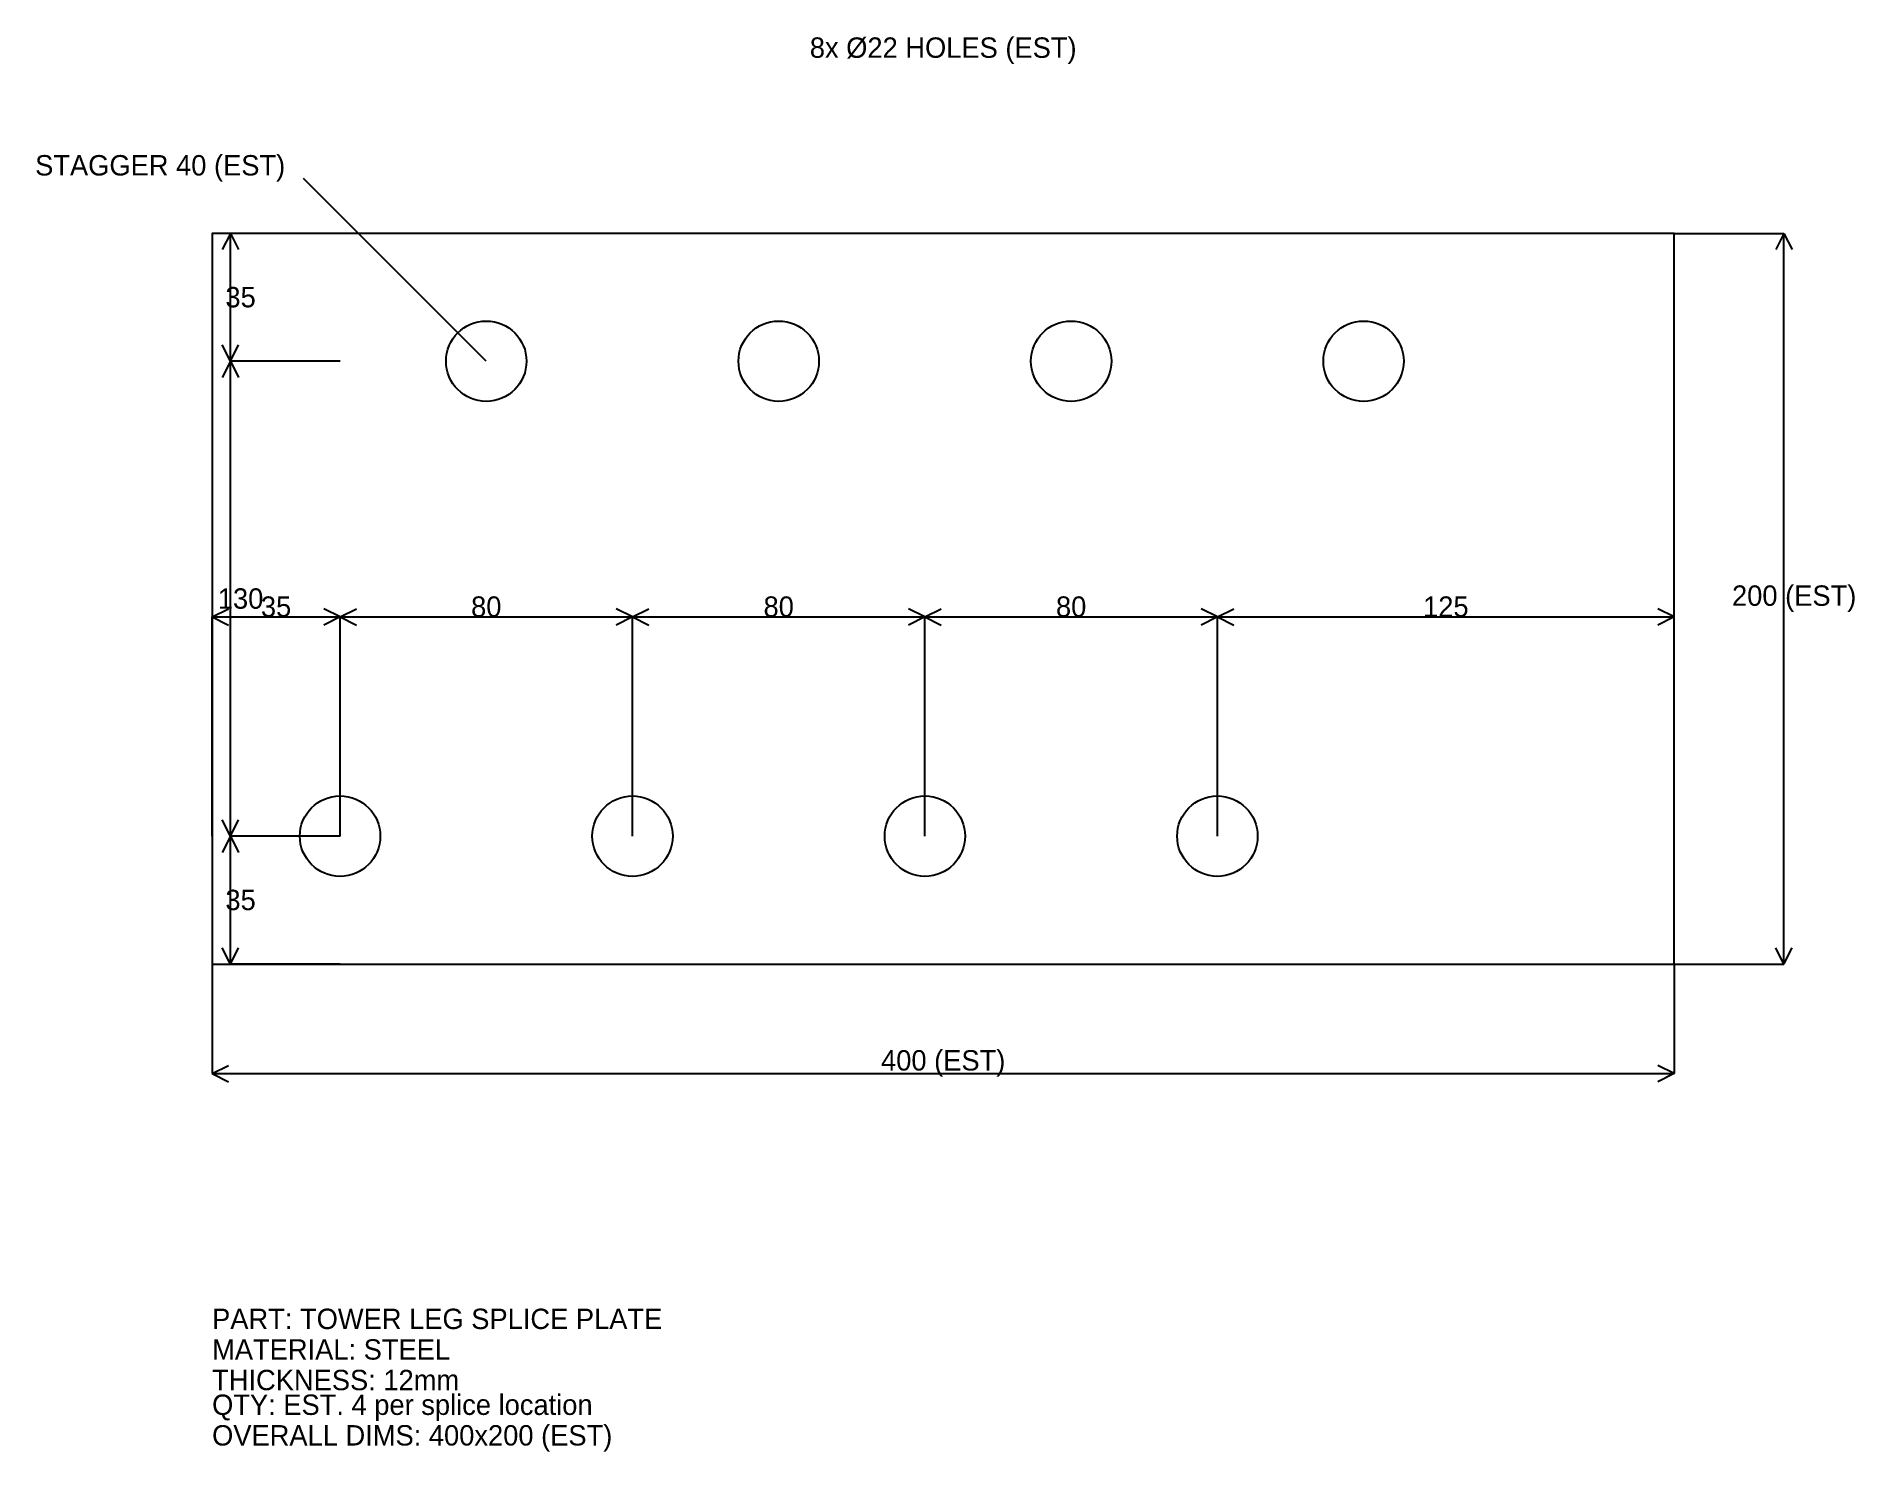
# Model space of a CAD drawing. Header units: millimetres. Extents: x -48 to 449, y -133 to 254.
import ezdxf

# ---------------------------------------------------------------- set-up
doc = ezdxf.new("R2010")
doc.units = ezdxf.units.MM
for name, color, linetype in [('ANNOTATION', 7, 'Continuous'), ('DIMENSION', 3, 'Continuous'), ('GEOMETRY', 1, 'Continuous')]:
    doc.layers.add(name, color=color, linetype=linetype)

msp = doc.modelspace()

# ---------------------------------------------------------------- linework, layer by layer
at = {"layer": 'DIMENSION'}
for p, q in [((75, 165), (25, 215)), ((5, 200), (2.768, 195.536)), ((35, 200), (5, 200)), ((5, 165), (5, 200)), ((5, 200), (7.232, 195.536)), ((400, 200), (430, 200)), ((430, 200), (427.768, 195.536)), ((430, 0), (430, 200)), ((430, 200), (432.232, 195.536)), ((5, 165), (2.768, 169.464)), ((5, 165), (7.232, 169.464)), ((5, 165), (2.768, 160.536)), ((35, 165), (5, 165)), ((5, 35), (5, 165)), ((5, 165), (7.232, 160.536)), ((35, 165), (5, 165)), ((0, 95), (4.464, 97.232)), ((0, 35), (0, 95)), ((0, 95), (35, 95)), ((0, 95), (4.464, 92.768)), ((35, 95), (30.536, 97.232)), ((35, 95), (30.536, 92.768)), ((35, 95), (39.464, 97.232)), ((35, 35), (35, 95)), ((35, 35), (35, 95)), ((35, 95), (115, 95)), ((35, 95), (39.464, 92.768)), ((115, 95), (110.536, 97.232)), ((115, 95), (110.536, 92.768)), ((115, 95), (119.464, 97.232)), ((115, 35), (115, 95)), ((115, 35), (115, 95)), ((115, 95), (195, 95)), ((115, 95), (119.464, 92.768)), ((195, 95), (190.536, 97.232)), ((195, 95), (190.536, 92.768)), ((195, 95), (199.464, 97.232)), ((195, 35), (195, 95)), ((195, 35), (195, 95)), ((195, 95), (275, 95)), ((195, 95), (199.464, 92.768)), ((275, 95), (270.536, 97.232)), ((275, 95), (270.536, 92.768)), ((275, 95), (279.464, 97.232)), ((275, 35), (275, 95)), ((275, 35), (275, 95)), ((275, 95), (400, 95)), ((275, 95), (279.464, 92.768)), ((400, 95), (395.536, 97.232)), ((400, 95), (395.536, 92.768)), ((400, 35), (400, 95)), ((5, 35), (2.768, 39.464)), ((5, 35), (2.768, 30.536)), ((5, 35), (7.232, 39.464)), ((35, 35), (5, 35)), ((5, 0), (5, 35)), ((5, 35), (7.232, 30.536)), ((35, 35), (5, 35)), ((0, 0), (0, -30)), ((5, 0), (2.768, 4.464)), ((5, 0), (7.232, 4.464)), ((35, 0), (5, 0)), ((400, 0), (400, -30)), ((400, 0), (430, 0)), ((430, 0), (427.768, 4.464)), ((430, 0), (432.232, 4.464)), ((0, -30), (4.464, -27.768)), ((400, -30), (395.536, -27.768)), ((0, -30), (400, -30)), ((0, -30), (4.464, -32.232)), ((400, -30), (395.536, -32.232))]:
    msp.add_line(p, q, dxfattribs=at)
at = {"layer": 'GEOMETRY'}
msp.add_lwpolyline([(0, 0), (400, 0), (400, 200), (0, 200)], close=True, dxfattribs=at)
for centre in [(75, 165), (155, 165), (235, 165), (315, 165), (35, 35), (115, 35), (195, 35), (275, 35)]:
    msp.add_circle(centre, 11, dxfattribs=at)

# ---------------------------------------------------------------- texts
at = {"layer": 'ANNOTATION', "char_height": 5.58}
for s, insert, attachment_point in [('8x Ø22 HOLES (EST)', (200, 250), 5), ('STAGGER 40 (EST)', (20, 217.79), 6), ('35', (7.79, 182.5), 5), ('130', (7.79, 100), 5), ('35', (17.5, 97.79), 5), ('80', (75, 97.79), 5), ('80', (155, 97.79), 5), ('80', (235, 97.79), 5), ('125', (337.5, 97.79), 5), ('200 (EST)', (432.79, 100), 5), ('35', (7.79, 17.5), 5), ('400 (EST)', (200, -27.21), 5), ('PART: TOWER LEG SPLICE PLATE', (0, -100), 7), ('MATERIAL: STEEL', (0, -108.37), 7), ('THICKNESS: 12mm', (0, -116.74), 7), ('QTY: EST. 4 per splice location', (0, -125.11), 7), ('OVERALL DIMS: 400x200 (EST)', (0, -133.48), 7)]:
    msp.add_mtext(s, dxfattribs=dict(at, insert=insert, attachment_point=attachment_point))

doc.saveas('drawing.dxf')
